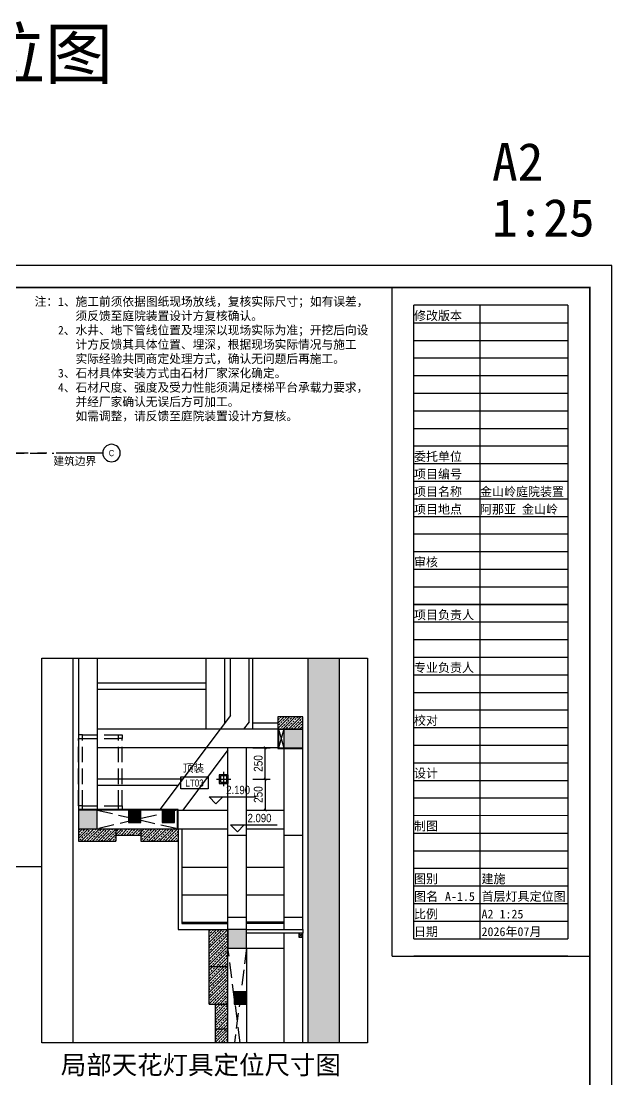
# Model space of a CAD drawing. Extents: x 9928 to 93764, y -101273 to -34887.
# Drawn here: x 41881 to 46626, y -62130 to -53622 of the extents above; entities that cross this region are included whole.
import ezdxf
from ezdxf.enums import TextEntityAlignment as Align

# ---------------------------------------------------------------- set-up
doc = ezdxf.new("R2010")
doc.units = 0
doc.header["$LTSCALE"] = 1000
doc.header["$MEASUREMENT"] = 0
doc.linetypes.add('CENTER', pattern=[2, 1.25, -0.25, 0.25, -0.25])
doc.linetypes.add('DASH', pattern=[0.35, 0.25, -0.1])
doc.layers.add('_0', color=7, linetype='Continuous', lineweight=25)
doc.layers.add('MATERAL LIST-A1$0$MATERAL LIST-A1$0$A-ANNO-NOTE', color=4, linetype='Continuous', lineweight=9)
for name, color, linetype in [('A', 163, 'CENTER'), ('A-ANNO-DIMS', 6, 'Continuous'), ('A-ANNO-NOTE', 4, 'Continuous'), ('A-FLOR-HRAL', 42, 'Continuous'), ('A-FLOR-STRS', 54, 'Continuous'), ('A-FURN-FREE', 91, 'Continuous'), ('A-FURN-PATT-251', 251, 'Continuous'), ('A-GLAZ-MULL', 16, 'Continuous'), ('A-PRTN-PRHT', 216, 'Continuous'), ('A-SECT-005', 5, 'Continuous'), ('A-WALL-FULL', 5, 'Continuous'), ('LIGHT190', 190, 'Continuous'), ('MATERAL LIST-A1$0$MATERAL LIST-A1$0$A-ANNO-RNME', 1, 'Continuous'), ('S-COLS', 5, 'Continuous'), ('S-GRID-IDEN', 4, 'Continuous'), ('SPACE_HATCH', 8, 'Continuous')]:
    doc.layers.add(name, color=color, linetype=linetype)
doc.layers.add('A-ANNO-NPLT', color=250, linetype='Continuous', plot=False)
doc.styles.add('DIM_T3', font='ARIALN.TTF')
doc.styles.add('EN', font='ARIALN.TTF')
doc.styles.add('EN1', font='ARIALN.TTF')
doc.styles.add('MATERAL LIST-A1$0$MATERAL LIST-A1$0$EN1', font='ARIALN.TTF', dxfattribs={"height": 2.5})
doc.styles.get("Standard").update_dxf_attribs({"font": 'gbenor.shx', "bigfont": 'gbcbig.shx'})
doc.styles.add('TBLK-A1$0$EN', font='')
doc.styles.get('TBLK-A1$0$EN').set_extended_font_data('SimSun')
doc.dimstyles.new('_TCH_ARCH&&20', dxfattribs={"dimtxt": 70, "dimasz": 20, "dimexe": 40, "dimexo": 40, "dimgap": 20, "dimtad": 1, "dimdec": 0, "dimzin": 0, "dimdsep": 46, "dimtxsty": 'DIM_T3', "dimblk": 'ARCHTICK', "dimcen": 0.09, "dimclrd": 6, "dimclre": 6, "dimclrt": 6, "dimazin": 2, "dimtfac": 1, "dimtdec": 0, "dimtix": 1, "dimtmove": 2, "dimatfit": 3, "dimfxl": 100, "dimfxlon": 1, "dimtolj": 1, "dimtzin": 0, "dimarcsym": 0})
pattern_1 = [(45, (7726.124, 17941.388), (-22.45064, 22.45064), []), (45, (7748.574, 17941.388), (-22.45064, 22.45064), [15.875, -7.9375])]

# ---------------------------------------------------------------- blocks, each defined once
blk = doc.blocks.new('MATERAL LIST-A1$0$MATERAL LIST-A1$0$MATID')
blk.add_lwpolyline([(0, 3.4), (7.75, 3.4), (7.75, 0), (0, 0)], close=True)
at = {"style": 'MATERAL LIST-A1$0$MATERAL LIST-A1$0$EN1'}
blk.add_attdef('XX-XX', text='', height=2, dxfattribs=at).set_placement((175.67, 0.67), align=Align.CENTER)
blk = doc.blocks.new('DFGHFGH')
at = {"layer": 'A-ANNO-NOTE'}
blk.add_line((367305, -290441), (368431, -290441), dxfattribs=at)
blk.add_lwpolyline([(367305, -290441), (367471, -290607), (367638, -290441)], dxfattribs=at)
at = {"layer": 'A-ANNO-NOTE', "style": 'EN'}
blk.add_attdef('±0.000', (367716, -290376), '', height=200, dxfattribs=at)
blk = doc.blocks.new('alsidufhasdf')
at = {"layer": 'A-ANNO-NOTE'}
blk.add_line((-71369.3, -56095.3), (-70145.8, -56095.3), dxfattribs=at)
at = {"layer": 'A-ANNO-NOTE', "const_width": 12.5, "flags": 128}
blk.add_lwpolyline([(-69970.8, -65800.3), (-69970.8, -51475.3), (-80015.8, -51475.3), (-80015.8, -65800.3)], close=True, dxfattribs=at)
at = {"layer": 'A-ANNO-NOTE', "const_width": 8.75, "flags": 128}
blk.add_lwpolyline([(-71544.3, -56795.3), (-71544.3, -51475.3)], dxfattribs=at)
at = {"layer": 'A-ANNO-NOTE', "const_width": 8.75}
for points in [[(-71369.3, -51755.3), (-70145.8, -51755.3)], [(-71369.3, -52735.3), (-70145.8, -52735.3)], [(-71369.3, -53575.3), (-70145.8, -53575.3)], [(-71369.3, -53995.3), (-70145.8, -53995.3)], [(-71369.3, -54415.3), (-70145.8, -54415.3)], [(-71369.3, -54835.3), (-70145.8, -54835.3)], [(-71369.3, -55255.3), (-70145.8, -55255.3)], [(-71369.3, -55675.3), (-70145.8, -55675.3)], [(-71369.3, -56095.3), (-70145.8, -56095.3)], [(-71544.3, -56795.3), (-69970.8, -56795.3)]]:
    blk.add_lwpolyline(points, dxfattribs=at)
at = {"layer": 'A-ANNO-NPLT'}
for p, q in [((-70145.8, -51615.3), (-71369.3, -51615.3)), ((-70844.3, -51615.3), (-70844.3, -56655.3)), ((-71369.3, -51755.3), (-70145.8, -51755.3)), ((-71369.3, -51895.3), (-70145.8, -51895.3)), ((-71369.3, -52035.3), (-70145.8, -52035.3)), ((-71369.3, -52175.3), (-70145.8, -52175.3)), ((-71369.3, -52315.3), (-70145.8, -52315.3)), ((-71369.3, -52455.3), (-70145.8, -52455.3)), ((-71369.3, -52595.3), (-70145.8, -52595.3)), ((-71369.3, -52735.3), (-70145.8, -52735.3)), ((-71369.3, -52875.3), (-70145.8, -52875.3)), ((-71369.3, -53015.3), (-70145.8, -53015.3)), ((-71369.3, -53155.3), (-70145.8, -53155.3)), ((-71369.3, -53295.3), (-70145.8, -53295.3)), ((-71369.3, -53435.3), (-70145.8, -53435.3)), ((-71369.3, -53575.3), (-70145.8, -53575.3)), ((-71369.3, -53715.3), (-70145.8, -53715.3)), ((-71369.3, -53855.3), (-70145.8, -53855.3)), ((-71369.3, -53995.3), (-70145.8, -53995.3)), ((-71369.3, -54135.3), (-70145.8, -54135.3)), ((-71369.3, -54275.3), (-70145.8, -54275.3)), ((-71369.3, -54415.3), (-70145.8, -54415.3)), ((-71369.3, -54555.3), (-70145.8, -54555.3)), ((-71369.3, -54695.3), (-70145.8, -54695.3)), ((-71369.3, -54835.3), (-70145.8, -54835.3)), ((-71369.3, -54975.3), (-70145.8, -54975.3)), ((-71369.3, -55115.3), (-70145.8, -55115.3)), ((-71369.3, -55255.3), (-70145.8, -55255.3)), ((-71369.3, -55395.3), (-70145.8, -55395.3)), ((-71369.3, -55535.3), (-70145.8, -55535.3)), ((-71369.3, -55815.3), (-70145.8, -55815.3)), ((-71369.3, -55955.3), (-70145.8, -55955.3)), ((-71369.3, -55955.3), (-70145.8, -55955.3)), ((-71369.3, -56095.3), (-70145.8, -56095.3)), ((-71369.3, -56095.3), (-70145.8, -56095.3)), ((-71369.3, -56235.3), (-70145.8, -56235.3)), ((-71369.3, -56235.3), (-70145.8, -56235.3)), ((-71369.3, -56235.3), (-70145.8, -56235.3)), ((-71369.3, -56375.3), (-70145.8, -56375.3)), ((-71369.3, -56375.3), (-70145.8, -56375.3)), ((-71369.3, -56515.3), (-70145.8, -56515.3)), ((-71369.3, -56515.3), (-70145.8, -56515.3)), ((-71369.3, -56655.3), (-70145.8, -56655.3)), ((-71369.3, -56655.3), (-70145.8, -56655.3))]:
    blk.add_line(p, q, dxfattribs=at)
blk.add_lwpolyline([(-69795.8, -66000.3), (-69795.8, -51300.3), (-80190.8, -51300.3), (-80190.8, -66000.3)], close=True, dxfattribs=at)
for points in [[(-71369.3, -56655.3), (-71369.3, -51615.3)], [(-70145.8, -51615.3), (-70145.8, -56655.3)], [(-70145.8, -56795.3), (-71369.3, -56795.3)]]:
    blk.add_lwpolyline(points, dxfattribs=at)
at = {"layer": 'A-ANNO-NOTE', "style": 'TBLK-A1$0$EN'}
for s, p in [('修改版本', (-71369.3, -51755.3)), ('委托单位', (-71369.3, -52875.3)), ('项目编号', (-71369.3, -53015.3)), ('项目名称', (-71369.3, -53155.3)), ('金山岭庭院装置', (-70844.3, -53155.3)), ('项目地点', (-71369.3, -53295.3)), ('阿那亚 金山岭', (-70844.3, -53295.3)), ('审核', (-71369.3, -53715.3)), ('项目负责人', (-71369.3, -54135.3)), ('专业负责人', (-71369.3, -54555.3)), ('校对', (-71369.3, -54975.3)), ('设计', (-71369.3, -55395.3)), ('制图', (-71369.3, -55815.3)), ('图别', (-71369.3, -56235.3)), ('图名', (-71369.3, -56375.3)), ('比例', (-71369.3, -56515.3)), ('A2 1:25', (-70832.2, -56515.3)), ('日期', (-71369.3, -56655.3)), ('2026年07月', (-70832.2, -56655.3))]:
    blk.add_text(s, height=70, dxfattribs=at).set_placement(p, align=Align.BOTTOM_LEFT)
at = {"layer": 'A-ANNO-NOTE', "char_height": 300, "attachment_point": 1, "style": 'DIM_T3'}
for s, insert in [('{\\fSimSun|b0|i0|c134|p2;A2}', (-70748.7, -50324.1)), ('{\\fSimSun|b0|i0|c134|p2;1:25}', (-70748.7, -50769))]:
    blk.add_mtext_dynamic_manual_height_columns(s, width=5992.162, gutter_width=1500, heights=[0], dxfattribs=dict(at, insert=insert))
blk = doc.blocks.new('TAG-COL')
blk.add_circle((0, 0), 4)
at = {"style": 'EN1'}
blk.add_attdef('NO', text='', height=2.19, dxfattribs=at).set_placement((0.01, 0.01), align=Align.MIDDLE_CENTER)
blk = doc.blocks.new('ASLIDUFHASDF')
at = {"layer": 'A', "ltscale": 0.3}
blk.add_line((20645.5, -77792.1), (16202.3, -77792.1), dxfattribs=at)
at = {"layer": 'S-GRID-IDEN'}
ref = blk.add_blockref('TAG-COL', (20715.5, -77792.2), dxfattribs=dict(at, xscale=-17.5, yscale=17.5, zscale=17.5, rotation=179.9287525087452))
ref.add_attrib('NO', 'C', dxfattribs={"layer": '0', "height": 50, "rotation": 359.92875, "style": 'EN1'}).set_placement((20715.5, -77792.4), align=Align.MIDDLE_CENTER)
blk = doc.blocks.new('zw2')
at = {"layer": 'SPACE_HATCH'}
h = blk.add_hatch(color=256, dxfattribs=at)
h.dxf.hatch_style = 1
h.paths.add_polyline_path([(41709.3, -78137.2), (41859.3, -78137.2), (41859.3, -77987.2), (41709.3, -77987.2)])
at = {"layer": 'S-COLS'}
blk.add_lwpolyline([(41709.3, -78137.2), (41859.3, -78137.2), (41859.3, -77987.2), (41709.3, -77987.2)], close=True, dxfattribs=at)
blk = doc.blocks.new('asldiufhasdf')
at = {"layer": 'A-FURN-PATT-251'}
h = blk.add_hatch(color=256, dxfattribs=at)
h.dxf.hatch_style = 1
h.paths.add_polyline_path([(50145.3, -64589.6), (50395.3, -64589.6), (50395.3, -61499.7), (50145.3, -61499.7)])
h = blk.add_hatch(dxfattribs=at)
h.set_pattern_fill('ANSI33', color=256, scale=10)
h.set_pattern_definition(pattern_1)
h.paths.add_polyline_path([(50100.3, -61970.7), (49900.3, -61970.7), (49900.3, -62070.7), (50100.3, -62070.7)])
h = blk.add_hatch(dxfattribs=at)
h.set_pattern_fill('ANSI33', color=256, scale=10)
h.set_pattern_definition(pattern_1)
h.paths.add_polyline_path([(48600.3, -62870.7), (48300.3, -62870.7), (48300.3, -62970.7), (48600.3, -62970.7)])
h.paths.add_polyline_path([(48800.3, -62870.7), (48600.3, -62870.7), (48600.3, -62920.7), (48800.3, -62920.7)])
h.paths.add_polyline_path([(49100.3, -62870.7), (48800.3, -62870.7), (48800.3, -62970.7), (49100.3, -62970.7)])
h = blk.add_hatch(dxfattribs=at)
h.set_pattern_fill('ANSI33', color=256, scale=10)
h.set_pattern_definition(pattern_1)
h.paths.add_polyline_path([(49500.3, -63680.7), (49350.3, -63680.7), (49350.3, -63980.7), (49500.3, -63980.7)])
h.paths.add_polyline_path([(49500.3, -63980.7), (49350.3, -63980.7), (49350.3, -64280.7), (49500.3, -64280.7)])
h.paths.add_polyline_path([(49500.3, -64280.7), (49400.3, -64280.7), (49400.3, -64480.7), (49500.3, -64480.7)])
h.paths.add_polyline_path([(49400.3, -64589.6), (49500.3, -64589.6), (49500.3, -64480.7), (49400.3, -64480.7)])
at = {"layer": 'A-FLOR-HRAL', "color": 1}
blk.add_line((48300.3, -62715.7), (48300.3, -62720.7), dxfattribs=at)
for points in [[(49900.3, -62070.7), (49900.3, -62225.7), (50100.3, -62225.7)], [(49905.3, -62070.7), (49905.3, -62220.7), (50100.3, -62220.7)], [(49100.3, -62870.7), (49100.3, -62715.7), (48300.3, -62715.7)], [(49095.3, -62870.7), (49095.3, -62720.7), (48450.3, -62720.7)]]:
    blk.add_lwpolyline(points, dxfattribs=at)
at = {"layer": 'A-FLOR-STRS'}
for p, q in [((48300.3, -61499.7), (48300.3, -62870.7)), ((49700.3, -62070.7), (49700.3, -61499.7)), ((49900.3, -62020.7), (49700.3, -62020.7)), ((50100.3, -62070.7), (49700.3, -62070.7)), ((50100.3, -63680.7), (50100.3, -62070.7)), ((48300.3, -62870.7), (49100.3, -62870.7)), ((49100.3, -62870.7), (49100.3, -63680.7)), ((49100.3, -63680.7), (49500.3, -63680.7)), ((50100.3, -64589.6), (50100.3, -63740.7))]:
    blk.add_line(p, q, dxfattribs=at)
at = {"layer": 'A-FURN-PATT-251'}
for p, q in [((48450.3, -61499.7), (48450.3, -62715.7)), ((49325.3, -62070.7), (49325.3, -61499.7)), ((49475.3, -62020.7), (49475.3, -61499.7)), ((49520.3, -61960.7), (49520.3, -61499.7)), ((49670.3, -62010.7), (49670.3, -61499.7)), ((49325.3, -61700.7), (48450.3, -61700.7)), ((49325.3, -61750.7), (48450.3, -61750.7)), ((49520.3, -61960.7), (49437.7, -62070.7)), ((49670.3, -62010.7), (49625.2, -62070.7)), ((49437.7, -62070.7), (48450.3, -62070.7)), ((49437.7, -62070.7), (48953.9, -62715.7)), ((49700.3, -62070.7), (49437.7, -62070.7)), ((49900.3, -62220.7), (48450.3, -62220.7)), ((49500.3, -62237.3), (49137.7, -62720.7)), ((49500.3, -63680.7), (49500.3, -62220.7)), ((49650.3, -63680.7), (49650.3, -62220.7)), ((49950.3, -62220.2), (49950.3, -63680.7)), ((48450.3, -62470.2), (49138, -62470.2)), ((48450.3, -62520.2), (49100.5, -62520.2)), ((49100.3, -62720.7), (49500.3, -62720.7)), ((49650.3, -62720.7), (49950.3, -62720.7)), ((49100.3, -62870.7), (49500.3, -62870.7)), ((49130.3, -62870.7), (49130.3, -63630.7)), ((49650.3, -62870.7), (49950.3, -62870.7)), ((49500.3, -62921.6), (49650.3, -62921.6)), ((49950.3, -62921.6), (50100.3, -62921.6)), ((49130.3, -63180.2), (49500.3, -63180.2)), ((49650.3, -63180.2), (49950.3, -63180.2)), ((49130.3, -63400.2), (49500.3, -63400.2)), ((49650.3, -63400.2), (49950.3, -63400.2)), ((49130.3, -63620.7), (49500.3, -63620.7)), ((49130.3, -63630.7), (49500.3, -63630.7)), ((49500.3, -63581.6), (49650.3, -63581.6)), ((49950.3, -63620.7), (49650.3, -63620.7)), ((49950.3, -63630.7), (49650.3, -63630.7)), ((49950.3, -63581.6), (50100.3, -63581.6)), ((49950.3, -63710.7), (49950.3, -64589.6)), ((49650.3, -63830.2), (49950.3, -63830.2)), ((49650.3, -63830.7), (49650.3, -64589.6))]:
    blk.add_line(p, q, dxfattribs=at)
blk.add_lwpolyline([(49650.3, -63680.7), (50100.3, -63680.7), (50100.3, -63710.7), (49650.3, -63710.7)], close=True, dxfattribs=at)
at = {"layer": 'A-PRTN-PRHT'}
for p, q in [((49950.3, -62070.7), (49905.3, -62220.7)), ((49905.3, -62070.7), (49950.3, -62220.7)), ((48300.3, -62870.7), (49100.3, -62870.7)), ((48300.3, -62870.7), (48300.3, -62970.7)), ((48600.3, -62870.7), (48600.3, -62970.7)), ((48800.3, -62870.7), (48800.3, -62970.7)), ((49100.3, -62870.7), (49100.3, -62970.7)), ((48600.3, -62920.7), (48800.3, -62920.7)), ((48300.3, -62970.7), (48600.3, -62970.7)), ((48800.3, -62970.7), (49100.3, -62970.7)), ((49350.3, -64280.7), (49350.3, -63680.7)), ((49350.3, -63680.7), (49500.3, -63680.7)), ((49500.3, -64589.6), (49500.3, -63680.7)), ((50100.3, -63710.7), (50070.3, -63740.7)), ((50070.3, -63710.7), (50100.3, -63740.7)), ((49500.3, -63980.7), (49350.3, -63980.7)), ((49350.3, -64280.7), (49500.3, -64280.7)), ((49400.3, -64589.6), (49400.3, -64280.7)), ((49500.3, -64480.7), (49400.3, -64480.7))]:
    blk.add_line(p, q, dxfattribs=at)
at = {"layer": 'A-PRTN-PRHT', "linetype": 'DASH', "ltscale": 0.5}
for p, q in [((48450.3, -62720.7), (49100.3, -62870.7)), ((49095.3, -62720.7), (48450.3, -62870.7)), ((49598.4, -64589.6), (49500.3, -63830.7)), ((49650.3, -63830.7), (49552.1, -64589.6))]:
    blk.add_line(p, q, dxfattribs=at)
at = {"layer": 'A-PRTN-PRHT'}
for points in [[(49900.3, -62070.7), (50100.3, -62070.7), (50100.3, -61970.7), (49900.3, -61970.7)], [(50100.3, -63710.7), (50070.3, -63710.7), (50070.3, -63740.7), (50100.3, -63740.7)]]:
    blk.add_lwpolyline(points, close=True, dxfattribs=at)
at = {"layer": 'A-WALL-FULL'}
for p, q in [((48255.3, -64589.6), (48255.3, -61499.7)), ((50145.3, -64589.6), (50145.3, -61499.7)), ((50395.3, -64589.6), (50395.3, -61499.7))]:
    blk.add_line(p, q, dxfattribs=at)
for p in [(8241, 15916.5), (6591, 15266.5), (7791, 14306.5)]:
    blk.add_blockref('zw2', p)
blk = doc.blocks.new('sd')
at = {"layer": 'LIGHT190'}
for p, q in [((79111, -104295), (79338, -104295)), ((79225, -104181), (79225, -104408))]:
    blk.add_line(p, q, dxfattribs=at)
for points in [[(79155, -104365), (79295, -104365), (79295, -104225), (79155, -104225)], [(79175, -104345), (79275, -104345), (79275, -104245), (79175, -104245)]]:
    blk.add_lwpolyline(points, close=True, dxfattribs=at)
blk = doc.blocks.new('_ArchTick')
at = {"color": 0, "linetype": 'ByBlock', "const_width": 0.4}
blk.add_lwpolyline([(-0.5, -0.5), (0.5, 0.5)], dxfattribs=at)
blk = doc.blocks.new('*D550')
at = {"layer": 'Defpoints', "color": 0, "transparency": 16777216}
for p in [(43564.1, -59462.8), (43841.4, -59462.8), (43564.1, -59712.8)]:
    blk.add_point(p, dxfattribs=at)
at = {"layer": 'LIGHT190', "lineweight": -2, "transparency": 16777216}
for p, q in [((43741.4, -59462.8), (43881.4, -59462.8)), ((43841.4, -59712.8), (43841.4, -59462.8)), ((43741.4, -59712.8), (43881.4, -59712.8))]:
    blk.add_line(p, q, dxfattribs=at)
at = {"layer": 'LIGHT190', "lineweight": -2, "transparency": 16777216, "xscale": 20, "yscale": 20, "zscale": 20}
for p, rotation in [((43841.4, -59462.8), 90), ((43841.4, -59712.8), 270)]:
    blk.add_blockref('_ArchTick', p, dxfattribs=dict(at, rotation=rotation))
at = {"layer": 'LIGHT190', "transparency": 16777216, "insert": (43785.7, -59587.8), "char_height": 70, "attachment_point": 5, "rotation": 90, "style": 'DIM_T3'}
blk.add_mtext('\\A1;250', dxfattribs=at)
blk = doc.blocks.new('*D551')
at = {"layer": 'Defpoints', "color": 0, "transparency": 16777216}
for p in [(43564.1, -59712.8), (43564.1, -59962.8), (43841.4, -59962.8)]:
    blk.add_point(p, dxfattribs=at)
at = {"layer": 'LIGHT190', "lineweight": -2, "transparency": 16777216}
for p, q in [((43741.4, -59712.8), (43881.4, -59712.8)), ((43841.4, -59712.8), (43841.4, -59962.8)), ((43741.4, -59962.8), (43881.4, -59962.8))]:
    blk.add_line(p, q, dxfattribs=at)
at = {"layer": 'LIGHT190', "lineweight": -2, "transparency": 16777216, "xscale": 20, "yscale": 20, "zscale": 20}
for p, rotation in [((43841.4, -59712.8), 90), ((43841.4, -59962.8), 270)]:
    blk.add_blockref('_ArchTick', p, dxfattribs=dict(at, rotation=rotation))
at = {"layer": 'LIGHT190', "transparency": 16777216, "insert": (43785.7, -59837.8), "char_height": 70, "attachment_point": 5, "rotation": 90, "style": 'DIM_T3'}
blk.add_mtext('\\A1;250', dxfattribs=at)
blk = doc.blocks.new('aslidfuhasdf')
at = {"layer": 'A-FURN-FREE', "linetype": 'DASH', "ltscale": 0.5}
for p, q in [((40574.1, -80632.1), (40574.1, -80092.1)), ((40604.1, -80062.1), (40894.1, -80062.1)), ((40604.1, -80632.1), (40604.1, -80092.1)), ((40604.1, -80092.1), (40894.1, -80092.1)), ((40894.1, -80632.1), (40894.1, -80092.1)), ((40924.1, -80632.1), (40924.1, -80092.1)), ((40604.1, -80632.1), (40894.1, -80632.1)), ((40604.1, -80662.1), (40894.1, -80662.1))]:
    blk.add_line(p, q, dxfattribs=at)
for points in [[(40604.1, -80062.1), (40574.1, -80062.1), (40574.1, -80092.1), (40604.1, -80092.1)], [(40894.1, -80062.1), (40924.1, -80062.1), (40924.1, -80092.1), (40894.1, -80092.1)], [(40604.1, -80632.1), (40574.1, -80632.1), (40574.1, -80662.1), (40604.1, -80662.1)], [(40894.1, -80632.1), (40924.1, -80632.1), (40924.1, -80662.1), (40894.1, -80662.1)]]:
    blk.add_lwpolyline(points, close=True, dxfattribs=at)
blk = doc.blocks.new('jiegouzhu 100')
at = {"layer": 'SPACE_HATCH'}
h = blk.add_hatch(color=256, dxfattribs=at)
h.dxf.hatch_style = 1
h.paths.add_polyline_path([(40119.9, -80658.3), (40219.9, -80658.3), (40219.9, -80758.3), (40119.9, -80758.3)])
at = {"layer": 'S-COLS'}
for p, q in [((40119.9, -80658.3), (40219.9, -80758.3)), ((40119.9, -80758.3), (40219.9, -80658.3))]:
    blk.add_line(p, q, dxfattribs=at)
blk.add_lwpolyline([(40119.9, -80658.3), (40119.9, -80758.3), (40219.9, -80758.3), (40219.9, -80658.3)], close=True, dxfattribs=at)
blk = doc.blocks.new('zhushi')
at = {"layer": 'A-ANNO-NOTE', "insert": (72990.3, -89836.6), "char_height": 69, "width": 2885.372, "attachment_point": 1, "style": 'EN'}
blk.add_mtext('{\\fSimSun|b0|i0|c134|p2;注：1、施工前须依据图纸现场放线，复核实际尺寸；如有误差，  \\P       须反馈至庭院装置设计方复核确认。\\P    2、水井、地下管线位置及埋深以现场实际为准；开挖后向设\\P       计方反馈其具体位置、埋深，根据现场实际情况与施工 \\P       实际经验共同商定处理方式，确认无问题后再施工。\\P    3、石材具体安装方式由石材厂家深化确定。\\P    4、石材尺度、强度及受力性能须满足楼梯平台承载力要求，\\P       并经厂家确认无误后方可加工。\\P       如需调整，请反馈至庭院装置设计方复核。}', dxfattribs=at)
blk = doc.blocks.new('dengguangdityu')
at = {"layer": '_0', "color": 6}
blk.add_blockref('ASLIDUFHASDF', (36286.7, 20699.3), dxfattribs=at)

msp = doc.modelspace()

# ---------------------------------------------------------------- linework, layer by layer
at = {"layer": 'A-ANNO-DIMS', "linetype": 'DASH', "ltscale": 0.5}
msp.add_line((41078.9, -57092.8), (42144, -57092.8), dxfattribs=at)
at = {"layer": 'A-ANNO-NOTE'}
msp.add_line((40471.1, -60417), (42046.3, -60417), dxfattribs=at)
msp.add_lwpolyline([(42046.3, -58741.8), (44664.1, -58741.8), (44664.1, -61831.7), (42046.3, -61831.7)], close=True, dxfattribs=at)
at = {"layer": 'A-FLOR-STRS'}
msp.add_lwpolyline([(43742.3, -59312.8), (43479.8, -59312.8), (42995.9, -59957.8)], dxfattribs=at)

# ---------------------------------------------------------------- block references
msp.add_blockref('asldiufhasdf', (-5958, 2757.9))
at = {"layer": '_0', "color": 6}
msp.add_blockref('ASLIDUFHASDF', (21891, 20699.3), dxfattribs=at)
at = {"layer": '_0'}
for p in [(2622.4, 20695.5), (2892.4, 20695.5), (3472.4, 19235.5)]:
    msp.add_blockref('jiegouzhu 100', p, dxfattribs=at)
at = {"layer": 'A-ANNO-DIMS', "xscale": 1.010204081632657, "yscale": 1.010204081632657, "zscale": 1.010204081632657}
msp.add_blockref('alsidufhasdf', (117134.2, -3762.8), dxfattribs=at)
at = {"layer": 'A-ANNO-DIMS'}
for name, p in [('dengguangdityu', (-14395.7, 0)), ('zhushi', (-31001.8, 33995.4))]:
    msp.add_blockref(name, p, dxfattribs=at)
at = {"layer": 'A-ANNO-NOTE'}
ref = msp.add_blockref('DFGHFGH', (-79044.8, 36958.1), dxfattribs=dict(at, xscale=0.3333333333333334, yscale=0.3333333333333334, zscale=0.3333333333333334))
ref.add_attrib('±0.000', '2.190', (43528.1, -59834), dxfattribs={"height": 66.67, "style": 'EN'})
ref = msp.add_blockref('DFGHFGH', (-78872.8, 36732.5), dxfattribs=dict(at, xscale=0.3333333333333334, yscale=0.3333333333333334, zscale=0.3333333333333334))
ref.add_attrib('±0.000', '2.090', (43700.1, -60059.6), dxfattribs={"height": 66.67, "style": 'EN'})
at = {"layer": 'A-GLAZ-MULL', "xscale": 0.5, "yscale": 0.5, "zscale": 0.5}
msp.add_blockref('sd', (3894.9, -7565.4), dxfattribs=at)
at = {"layer": 'A-SECT-005', "color": 2}
msp.add_blockref('aslidfuhasdf', (1768.2, 20704.3), dxfattribs=at)
at = {"layer": 'MATERAL LIST-A1$0$MATERAL LIST-A1$0$A-ANNO-RNME'}
ref = msp.add_blockref('MATERAL LIST-A1$0$MATERAL LIST-A1$0$MATID', (43164.5, -59791.9), dxfattribs=dict(at, xscale=28.12499999999996, yscale=28.12499999999996, zscale=28.12499999999996))
ref.add_attrib('XX-XX', 'LT03', dxfattribs={"layer": '0', "height": 56.25, "style": 'MATERAL LIST-A1$0$MATERAL LIST-A1$0$EN1'}).set_placement((43273.5, -59773), align=Align.CENTER)

# ---------------------------------------------------------------- texts
at = {"layer": 'A-ANNO-DIMS', "insert": (42483.2, -57126.1), "char_height": 63, "attachment_point": 3}
msp.add_mtext('{\\fSimSun|b0|i0|c134|p2;建筑边界}', dxfattribs=at)
at = {"layer": 'A-ANNO-NOTE', "style": 'TBLK-A1$0$EN'}
for s, p in [('建施', (45579.3, -60571.9)), ('A-1.5', (45285.6, -60713.3)), ('首层灯具定位图', (45579.3, -60713.3))]:
    msp.add_text(s, height=70.71, dxfattribs=at).set_placement(p, align=Align.BOTTOM_LEFT)
at = {"layer": 'A-ANNO-NOTE'}
for s, width, insert, char_height, attachment_point in [('{\\fSimSun|b0|i0|c134|p2;首层灯具定位图 }', 7015.298, (38798.7, -54132.8), 400, 7), ('{\\fSimSun|b0|i0|c134|p2;局部天花灯具定位尺寸图 }', 2526.211, (44449.2, -61935.2), 150, 3)]:
    msp.add_mtext_dynamic_manual_height_columns(s, width=width, gutter_width=1750, heights=[0], dxfattribs=dict(at, insert=insert, char_height=char_height, attachment_point=attachment_point))
at = {"layer": 'MATERAL LIST-A1$0$MATERAL LIST-A1$0$A-ANNO-NOTE', "insert": (43179.4, -59594.2), "char_height": 62.5, "width": 333.87, "attachment_point": 1, "style": 'MATERAL LIST-A1$0$MATERAL LIST-A1$0$EN1'}
msp.add_mtext('{\\fSimSun|b0|i0|c134|p2;顶装}', dxfattribs=at)

# ---------------------------------------------------------------- dimensions: what is measured, and where the dimension line sits
at = {"layer": 'LIGHT190'}
for base, p2, angle, picture, middle in [((43841.4, -59462.8), (43564.1, -59462.8), 90, '*D550', (43785.7, -59587.8)), ((43841.4, -59962.8), (43564.1, -59962.8), 270, '*D551', (43785.7, -59837.8))]:
    dim = msp.add_linear_dim(base=base, p1=(43564.1, -59712.8), p2=p2, angle=angle, dimstyle='_TCH_ARCH&&20', override={"dimclrd": 256, "dimclre": 256, "dimclrt": 256}, dxfattribs=at)
    dim.commit()
    dim.dimension.update_dxf_attribs({"geometry": picture, "text_midpoint": middle})

doc.saveas('drawing.dxf')
